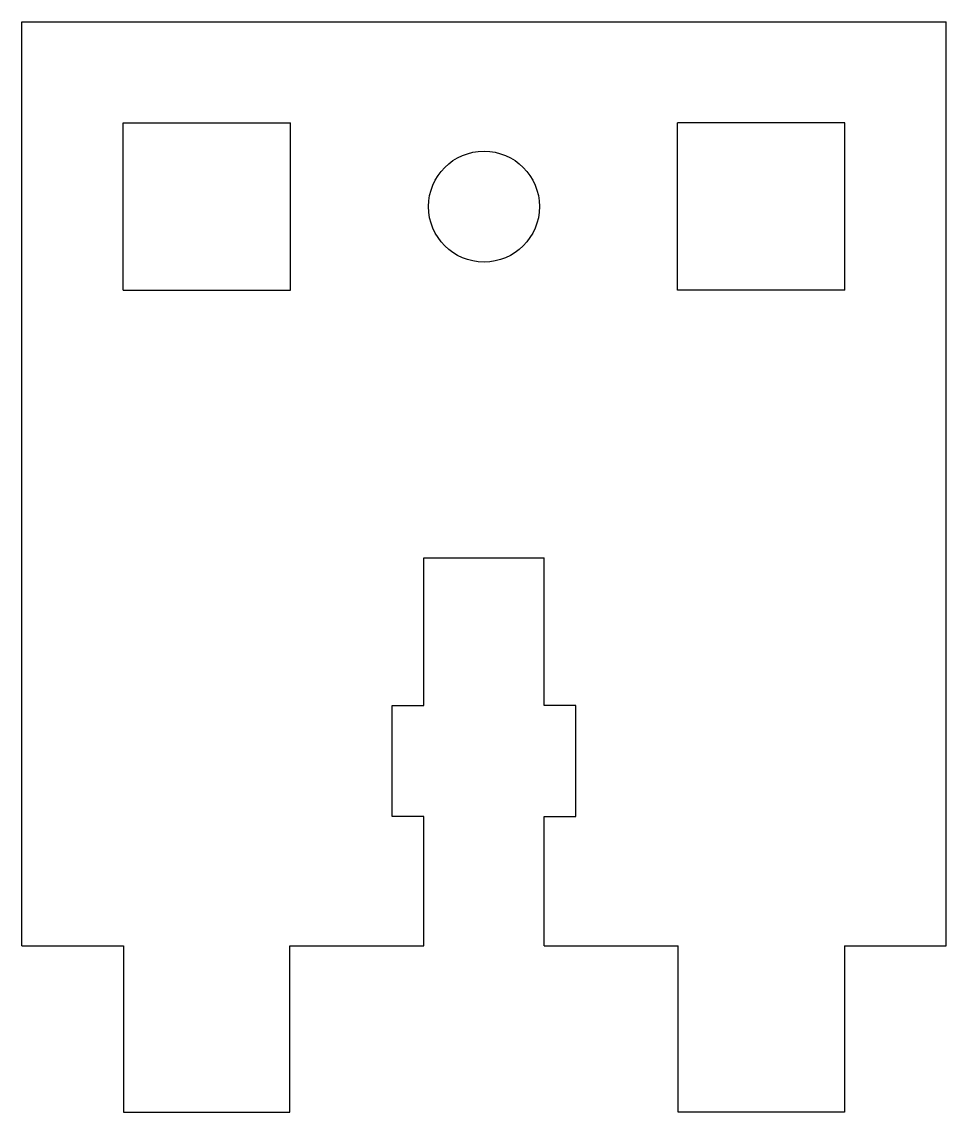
# Model space of a CAD drawing. Header units: millimetres. Extents: x -25 to 25, y -34 to 25.
import ezdxf

# ---------------------------------------------------------------- set-up
doc = ezdxf.new("R2010")
doc.units = ezdxf.units.MM

msp = doc.modelspace()

# ---------------------------------------------------------------- linework, layer by layer
at = {"color": 7, "linetype": 'Continuous', "lineweight": 25}
for p, q in [((-25, 25), (25, 25)), ((-25, -25), (-25, 25)), ((25, -25), (25, 25)), ((-19.525, 10.475), (-19.525, 19.525)), ((-19.525, 19.525), (-10.475, 19.525)), ((-10.475, 10.475), (-10.475, 19.525)), ((10.475, 10.475), (10.475, 19.525)), ((19.525, 19.525), (10.475, 19.525)), ((19.525, 10.475), (19.525, 19.525)), ((-19.525, 10.475), (-10.475, 10.475)), ((19.525, 10.475), (10.475, 10.475)), ((-3.25, -12), (-3.25, -4)), ((-3.25, -4), (3.25, -4)), ((3.25, -12), (3.25, -4)), ((-4.975, -18), (-4.975, -12)), ((-4.975, -12), (-3.25, -12)), ((4.975, -12), (3.25, -12)), ((4.975, -18), (4.975, -12)), ((-3.25, -18), (-4.975, -18)), ((-3.25, -25), (-3.25, -18)), ((3.25, -25), (3.25, -18)), ((3.25, -18), (4.975, -18)), ((-25, -25), (-19.5, -25)), ((-19.5, -25), (-19.5, -34)), ((-10.5, -34), (-10.5, -25)), ((-10.5, -25), (-3.25, -25)), ((3.25, -25), (10.5, -25)), ((10.5, -34), (10.5, -25)), ((19.5, -25), (19.5, -34)), ((19.5, -25), (25, -25)), ((-19.5, -34), (-10.5, -34)), ((19.5, -34), (10.5, -34))]:
    msp.add_line(p, q, dxfattribs=at)
msp.add_circle((0, 15), 3, dxfattribs=at)

doc.saveas('drawing.dxf')
